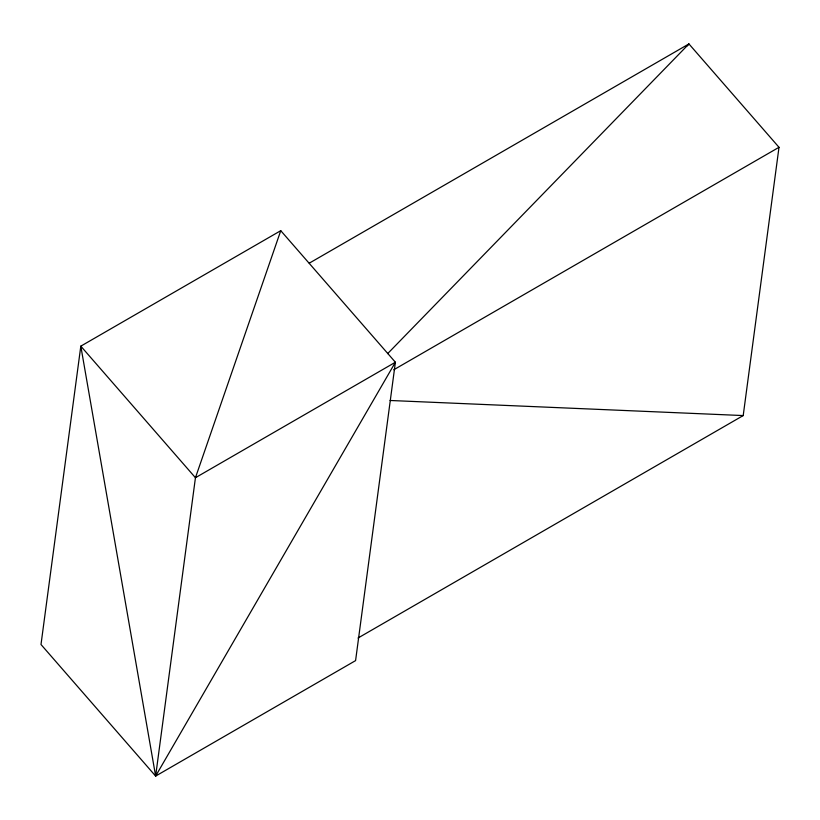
<?xml version="1.0" encoding="UTF-8"?>
<svg xmlns="http://www.w3.org/2000/svg" width="820" height="820" viewBox="0 0 820 820"><rect width="100%" height="100%" fill="white"/><g stroke="black" fill="none" stroke-linecap="round" stroke-linejoin="round"><path stroke-width="1.23" d="M155.636 776.079L80.811 346.153L195.447 477.722L395.394 362.245L155.636 776.079L195.447 477.722L280.758 230.676L395.394 362.245L355.583 660.612L155.636 776.079L41 644.51L80.811 346.153L280.758 230.676M358.012 638.021L743.207 415.566L779 147.303L688.933 43.921L309.273 263.169M687.211 45.817L688.933 43.921L387.665 353.615M393.805 369.748L779 147.303M390.064 400.478L743.207 415.566"/></g></svg>
